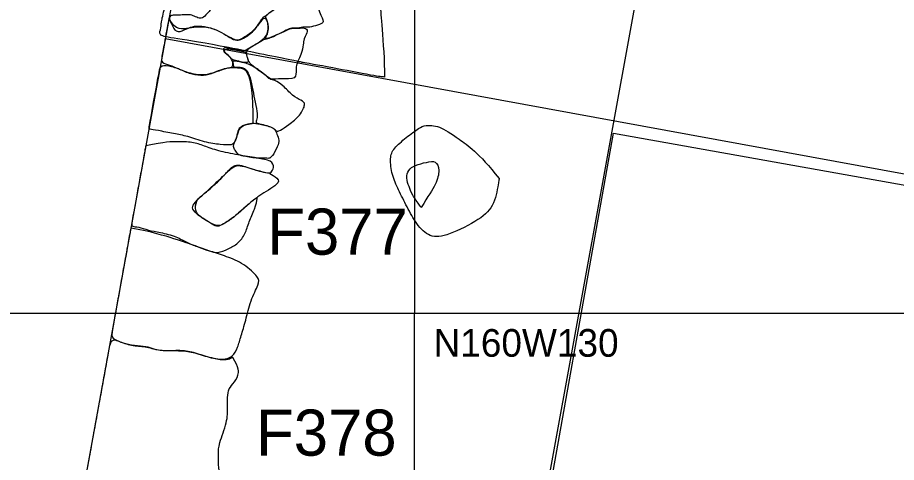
# Model space of a CAD drawing. Extents: x -200 to -100, y 65 to 200.
# Drawn here: x -134.31 to -124.78, y 158.38 to 163.2 of the extents above; entities that cross this region are included whole.
import ezdxf

# ---------------------------------------------------------------- set-up
doc = ezdxf.new("R2010")
doc.units = 0
for name, color, linetype in [('1990 grid', 7, 'Continuous'), ('1991Feature329', 7, 'Continuous'), ('1991Grid', 7, 'Continuous'), ('Feature Labels', 7, 'Continuous'), ('Posthole', 7, 'Continuous'), ('Quadrat Labels', 7, 'Continuous'), ('Quadrats in DB', 7, 'Continuous'), ('Stone', 7, 'Continuous'), ('Unexcavated areas', 7, 'Continuous')]:
    doc.layers.add(name, color=color, linetype=linetype)

msp = doc.modelspace()

# ---------------------------------------------------------------- linework, layer by layer
at = {"layer": '1990 grid'}
for p, q in [((-130.88, 173.024), (-134.53, 152.9228)), ((-126.0078, 172.1162), (-129.6824, 152.0026))]:
    msp.add_line(p, q, dxfattribs=at)
at = {"layer": '1991Feature329'}
msp.add_open_spline([(-130.3257, 162.5574), (-130.3257, 162.7355), (-130.3581, 163.1378), (-130.3755, 163.3483), (-130.3755, 163.4954), (-130.3439, 163.6726), (-130.2962, 163.8327), (-130.263, 163.9878), (-130.3016, 163.9972), (-130.3721, 163.9972), (-130.4679, 164.0071), (-130.5073, 164.0101), (-130.5419, 164.0126), (-130.6083, 164.0175), (-130.6526, 164.0211), (-130.706, 164.0246), (-130.7567, 164.0287), (-130.8355, 164.034), (-131.0185, 164.0471), (-131.1104, 164.0543), (-131.2296, 164.061), (-131.433, 164.0794), (-131.4853, 164.0825), (-131.5799, 164.0893), (-131.8555, 164.1181), (-132.0824, 164.1181), (-132.4005, 164.1652), (-132.5669, 164.1749), (-132.5669, 164.0867), (-132.6005, 163.868), (-132.6448, 163.6687), (-132.7001, 163.3419), (-132.7471, 163.1675), (-132.7471, 163.09), (-132.7801, 163.0099), (-132.6719, 162.9867), (-132.1797, 162.913), (-131.2589, 162.7252), (-131.2183, 162.7162), (-131.127, 162.7008), (-130.9491, 162.6692), (-130.3992, 162.5632), (-130.3257, 162.5574), (-130.3257, 162.5574), (-130.3257, 162.5574)], degree=3, dxfattribs=at)
at = {"layer": '1991Grid'}
msp.add_lwpolyline([(-113.0013, 159.3665), (-132.705, 162.9734), (-132.705, 162.9734), (-132.705, 162.9734)], dxfattribs=at)
at = {"layer": 'Posthole'}
for points in [[(-129.0839, 161.4589), (-129.3094, 161.7416), (-129.5401, 161.8998), (-129.7397, 162.0372), (-129.8926, 162.0346), (-129.9418, 162.0139), (-130.0922, 161.9024), (-130.2322, 161.7831), (-130.271, 161.6871), (-130.2477, 161.4952), (-130.1777, 161.3396), (-130.0818, 161.1503), (-129.9833, 160.9636), (-129.8382, 160.8132), (-129.6438, 160.834), (-129.2783, 161.0181), (-129.128, 161.1711), (-129.0839, 161.4589), (-129.0839, 161.4589), (-129.0839, 161.4589)], [(-129.9282, 161.1457), (-129.853, 161.2675), (-129.7597, 161.4024), (-129.726, 161.5554), (-129.7675, 161.6565), (-129.866, 161.6358), (-130.0008, 161.6021), (-130.0682, 161.5528), (-130.0967, 161.4646), (-130.0578, 161.3687), (-130.0345, 161.2883), (-129.9282, 161.1457), (-129.9282, 161.1457), (-129.9282, 161.1457)]]:
    msp.add_open_spline(points, degree=3, dxfattribs=at)
at = {"layer": 'Quadrats in DB'}
for p, q in [((-130, 170), (-130, 160)), ((-140, 160), (-130, 160)), ((-130, 150), (-130, 160)), ((-130, 160), (-120, 160))]:
    msp.add_line(p, q, dxfattribs=at)
at = {"layer": 'Stone'}
for points in [[(-132.0097, 163.9483), (-131.9547, 163.9536), (-131.9056, 163.9845), (-131.8511, 163.978), (-131.8311, 163.9626), (-131.7896, 164.0026), (-131.7006, 164.0118), (-131.5669, 164.0056), (-131.4713, 163.9591), (-131.4858, 163.9149), (-131.4795, 163.8226), (-131.4845, 163.7528), (-131.487, 163.6627), (-131.4642, 163.5515), (-131.4478, 163.4794), (-131.441, 163.4109), (-131.4506, 163.3579), (-131.5088, 163.3007), (-131.5828, 163.2481), (-131.6167, 163.2183), (-131.6443, 163.2086), (-131.6917, 163.1289), (-131.7413, 163.0599), (-131.809, 163.0059), (-131.8699, 162.9706), (-131.9267, 162.949), (-131.9996, 162.9804), (-132.0894, 163.0429), (-132.2135, 163.0946), (-132.3441, 163.117), (-132.4301, 163.1014), (-132.5142, 163.0597), (-132.5535, 163.0466), (-132.5956, 163.0588), (-132.6279, 163.1097), (-132.6526, 163.1712), (-132.664, 163.1993), (-132.6492, 163.2245), (-132.6117, 163.2276), (-132.5409, 163.2283), (-132.4567, 163.236), (-132.4029, 163.2259), (-132.3474, 163.1965), (-132.3016, 163.1918), (-132.2535, 163.2403), (-132.1666, 163.3394), (-132.0999, 163.3999), (-132.0549, 163.4417), (-132.0487, 163.4788), (-132.0669, 163.5486), (-132.0714, 163.6052), (-132.0551, 163.7015), (-132.0383, 163.8141), (-132.0211, 163.9141), (-132.0097, 163.9483), (-132.0097, 163.9483), (-132.0097, 163.9483)], [(-131.1365, 163.5999), (-131.2318, 163.8842), (-131.3454, 163.9872), (-131.4161, 163.9903), (-131.4775, 163.9503), (-131.4806, 163.855), (-131.4883, 163.6829), (-131.453, 163.5047), (-131.4637, 163.3356), (-131.5743, 163.2573), (-131.605, 163.2265), (-131.6213, 163.2125), (-131.601, 163.1828), (-131.586, 163.1281), (-131.5847, 163.0821), (-131.5917, 163.0314), (-131.61, 162.9956), (-131.6297, 162.9731), (-131.5863, 162.9757), (-131.5258, 163.0013), (-131.427, 163.0467), (-131.3549, 163.0848), (-131.31, 163.089), (-131.2762, 163.0857), (-131.1814, 163.1028), (-131.164, 163.0928), (-131.0751, 163.1128), (-130.9875, 163.1389), (-130.9891, 163.1774), (-131.072, 163.3464), (-131.112, 163.5308), (-131.1365, 163.5999), (-131.1365, 163.5999), (-131.1365, 163.5999)], [(-132.6654, 163.1915), (-132.5914, 163.0553), (-132.4409, 163.097), (-132.2488, 163.104), (-132.1123, 163.0553), (-132.0127, 162.9905), (-131.934, 162.9488), (-131.8716, 162.9697), (-131.7581, 163.0438), (-131.6864, 163.1387), (-131.6262, 163.2151), (-131.5938, 163.1642), (-131.5845, 163.0947), (-131.5938, 163.0252), (-131.6333, 162.9697), (-131.7388, 162.9045), (-131.8119, 162.8616), (-131.8441, 162.8423), (-131.9185, 162.8509), (-132.0043, 162.8706), (-132.0449, 162.8822), (-132.0744, 162.8767), (-132.0658, 162.8201), (-132.0042, 162.7826), (-131.9758, 162.738), (-131.9664, 162.6941), (-131.9825, 162.6602), (-132.0175, 162.6608), (-132.1003, 162.6409), (-132.1996, 162.5936), (-132.3184, 162.57), (-132.4455, 162.5967), (-132.568, 162.6519), (-132.6546, 162.6875), (-132.7518, 162.7155), (-132.7436, 162.7612), (-132.7294, 162.839), (-132.7146, 162.9205), (-132.69, 163.0562), (-132.6654, 163.1915), (-132.6654, 163.1915), (-132.6654, 163.1915)], [(-131.2674, 162.7282), (-131.2077, 162.8398), (-131.2144, 162.9555), (-131.1593, 163.0416), (-131.166, 163.0954), (-131.2696, 163.086), (-131.3328, 163.09), (-131.4108, 163.055), (-131.5211, 163.0039), (-131.5789, 162.977), (-131.6314, 162.9703), (-131.6999, 162.9245), (-131.7927, 162.8774), (-131.8296, 162.8317), (-131.8129, 162.7658), (-131.7995, 162.7214), (-131.7416, 162.6635), (-131.6139, 162.5774), (-131.5574, 162.5236), (-131.4552, 162.5478), (-131.2736, 162.5249), (-131.2925, 162.6474), (-131.2674, 162.7282), (-131.2674, 162.7282), (-131.2674, 162.7282)], [(-131.8302, 162.8262), (-131.9645, 162.8565), (-132.062, 162.8744), (-132.0684, 162.825), (-131.9985, 162.7765), (-131.9797, 162.7415), (-131.9097, 162.7294), (-131.8291, 162.7106), (-131.7972, 162.7168), (-131.8135, 162.7674), (-131.8234, 162.7938), (-131.8302, 162.8262), (-131.8302, 162.8262), (-131.8302, 162.8262)], [(-131.7539, 162.0553), (-131.7539, 162.3993), (-131.8013, 162.6081), (-131.8606, 162.6602), (-131.9792, 162.6602), (-132.0337, 162.6602), (-132.1712, 162.6057), (-132.3254, 162.5701), (-132.5008, 162.6199), (-132.6383, 162.6816), (-132.7566, 162.6891), (-132.7668, 162.6329), (-132.8068, 162.4131), (-132.8271, 162.3008), (-132.8654, 162.0904), (-132.8797, 162.0113), (-132.883, 161.9933), (-132.7948, 161.9818), (-132.6051, 161.9415), (-132.47, 161.9201), (-132.2756, 161.849), (-132.1001, 161.8252), (-131.9744, 161.8157), (-131.9483, 161.8584), (-131.9246, 161.9201), (-131.9128, 161.9771), (-131.8796, 162.0269), (-131.7705, 162.053), (-131.7539, 162.0553), (-131.7539, 162.0553), (-131.7539, 162.0553)], [(-131.9572, 162.7313), (-131.8636, 162.7176), (-131.7835, 162.6975), (-131.6802, 162.6279), (-131.6075, 162.5702), (-131.5716, 162.5315), (-131.5204, 162.5272), (-131.4318, 162.4741), (-131.3207, 162.3491), (-131.2258, 162.3028), (-131.1749, 162.2727), (-131.2397, 162.1407), (-131.367, 162.0388), (-131.4665, 161.974), (-131.5034, 161.9671), (-131.5226, 162.0085), (-131.6026, 162.0311), (-131.6841, 162.0549), (-131.7306, 162.0623), (-131.7069, 162.0949), (-131.7037, 162.1782), (-131.7366, 162.3226), (-131.7608, 162.4467), (-131.7902, 162.5889), (-131.8408, 162.6495), (-131.8689, 162.663), (-131.9184, 162.6658), (-131.9689, 162.6608), (-131.9663, 162.6987), (-131.9734, 162.7321), (-131.9572, 162.7313), (-131.9572, 162.7313), (-131.9572, 162.7313)], [(-131.5036, 161.9676), (-131.5217, 162.0074), (-131.6182, 162.0336), (-131.7351, 162.0618), (-131.7725, 162.0528), (-131.8154, 162.0487), (-131.8679, 162.0345), (-131.8986, 162.0062), (-131.9133, 161.9753), (-131.9218, 161.9339), (-131.936, 161.8863), (-131.9601, 161.8344), (-131.9683, 161.7937), (-131.9378, 161.7544), (-131.9111, 161.7135), (-131.8768, 161.706), (-131.816, 161.6923), (-131.7346, 161.6803), (-131.6686, 161.6797), (-131.6087, 161.6792), (-131.5723, 161.6718), (-131.531, 161.7139), (-131.4718, 161.8361), (-131.4693, 161.8828), (-131.5036, 161.9676), (-131.5036, 161.9676), (-131.5036, 161.9676)], [(-132.9156, 161.8138), (-132.7011, 161.8563), (-132.5743, 161.8563), (-132.4081, 161.8563), (-132.2836, 161.8125), (-132.1349, 161.7557), (-131.9141, 161.7141), (-131.7065, 161.6791), (-131.5426, 161.6529), (-131.5207, 161.5764), (-131.5579, 161.5173), (-131.5885, 161.5173), (-131.7655, 161.561), (-131.877, 161.6004), (-131.9491, 161.6004), (-132.0322, 161.5304), (-132.2114, 161.3533), (-132.3491, 161.2396), (-132.4103, 161.1652), (-132.4103, 161.1149), (-132.3163, 161.0384), (-132.2158, 160.975), (-132.1262, 160.9356), (-132.0562, 160.9728), (-131.9513, 161.045), (-131.8573, 161.1302), (-131.7721, 161.2046), (-131.7218, 161.2418), (-131.6956, 161.2658), (-131.7327, 161.1281), (-131.7983, 160.9881), (-131.8333, 160.8569), (-131.912, 160.7519), (-132.0213, 160.6951), (-132.1397, 160.6457), (-132.2228, 160.6717), (-132.3395, 160.7134), (-132.4646, 160.7602), (-132.5765, 160.8285), (-132.7666, 160.8788), (-132.8871, 160.8956), (-132.9996, 160.9373), (-133.0647, 160.9346), (-133.0688, 160.9697), (-133.0501, 161.0731), (-133.0211, 161.2326), (-132.9874, 161.4185), (-132.9537, 161.604), (-132.9344, 161.7101), (-132.9232, 161.7716), (-132.9156, 161.8138), (-132.9156, 161.8138), (-132.9156, 161.8138)], [(-131.5727, 161.5158), (-131.6296, 161.5237), (-131.7601, 161.559), (-131.8428, 161.591), (-131.889, 161.6026), (-131.9276, 161.6045), (-131.9639, 161.5942), (-132.0069, 161.559), (-132.038, 161.5237), (-132.0784, 161.4795), (-132.1271, 161.4301), (-132.1746, 161.3857), (-132.2336, 161.3345), (-132.2829, 161.2938), (-132.3194, 161.264), (-132.3661, 161.2252), (-132.3894, 161.1038), (-132.3211, 161.0409), (-132.2599, 161.0049), (-132.1674, 160.9448), (-132.1281, 160.9355), (-132.054, 160.9744), (-131.9286, 161.0635), (-131.7824, 161.197), (-131.7038, 161.259), (-131.6114, 161.3164), (-131.5067, 161.3814), (-131.4512, 161.4421), (-131.5727, 161.5158), (-131.5727, 161.5158), (-131.5727, 161.5158)], [(-133.0776, 160.9216), (-132.8498, 160.8799), (-132.5767, 160.7976), (-132.3682, 160.7242), (-132.2125, 160.6684), (-132.0422, 160.6155), (-131.8484, 160.5362), (-131.684, 160.3805), (-131.684, 160.3246), (-131.7809, 160.1366), (-131.8308, 159.9163), (-131.8837, 159.7488), (-131.916, 159.6284), (-131.9688, 159.5226), (-132.098, 159.4844), (-132.3065, 159.5461), (-132.4592, 159.5931), (-132.6207, 159.5931), (-132.7793, 159.5931), (-132.9232, 159.6431), (-133.067, 159.6431), (-133.2227, 159.6989), (-133.2939, 159.7305), (-133.273, 159.8456), (-133.2356, 160.0511), (-133.2054, 160.2176), (-133.1727, 160.3978), (-133.1357, 160.6015), (-133.108, 160.7541), (-133.0942, 160.8298), (-133.0776, 160.9216), (-133.0776, 160.9216), (-133.0776, 160.9216)], [(-131.9725, 159.5194), (-131.9042, 159.4051), (-131.9042, 159.3199), (-131.9718, 159.2318), (-132.0275, 159.1642), (-132.0275, 159.0585), (-132.0275, 158.9791), (-132.0275, 158.8293), (-132.1274, 158.5708), (-132.1274, 158.4768), (-132.1274, 158.4122), (-132.1274, 158.3005), (-132.0716, 158.1478), (-132.0716, 157.9921), (-132.2125, 157.8481), (-132.2918, 157.7365), (-132.3829, 157.6131), (-132.6002, 157.6131), (-132.8409, 157.6131), (-133.164, 157.666), (-133.3621, 157.6656), (-133.3967, 157.7444), (-133.4125, 157.8244), (-133.4421, 157.8374), (-133.5014, 157.7961), (-133.5339, 157.7148), (-133.6528, 157.7536), (-133.6293, 157.8831), (-133.6019, 158.0338), (-133.5661, 158.2313), (-133.5225, 158.4712), (-133.4823, 158.6925), (-133.4316, 158.9718), (-133.395, 159.1734), (-133.3593, 159.3702), (-133.3215, 159.578), (-133.2948, 159.7254), (-133.2061, 159.6932), (-133.1116, 159.654), (-132.9642, 159.6453), (-132.8625, 159.6246), (-132.7838, 159.5943), (-132.6685, 159.5886), (-132.5684, 159.5971), (-132.423, 159.586), (-132.2426, 159.5195), (-132.0779, 159.4846), (-132.0006, 159.5018), (-131.9725, 159.5194), (-131.9725, 159.5194), (-131.9725, 159.5194)]]:
    msp.add_open_spline(points, degree=3, dxfattribs=at)
at = {"layer": 'Unexcavated areas'}
msp.add_lwpolyline([(-127.8425, 161.951), (-122.9202, 161.0729), (-123.7983, 156.1506), (-128.7206, 157.0288)], close=True, dxfattribs=at)

# ---------------------------------------------------------------- texts
at = {"layer": 'Feature Labels'}
for s, p in [('F377', (-131.5971, 160.6328)), ('F378', (-131.7192, 158.4548))]:
    msp.add_text(s, height=0.5, dxfattribs=at).set_placement(p)
at = {"layer": 'Quadrat Labels'}
msp.add_text('N160W130', height=0.3, dxfattribs=at).set_placement((-129.7948, 159.527))

doc.saveas('drawing.dxf')
